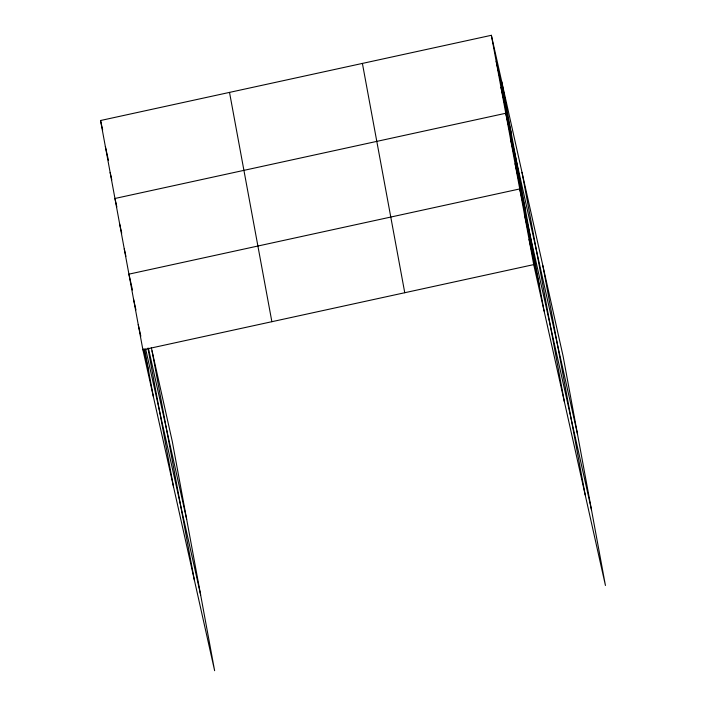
<?xml version="1.0" encoding="UTF-8"?>
<svg xmlns="http://www.w3.org/2000/svg" width="706" height="706" viewBox="0 0 706 706"><rect width="100%" height="100%" fill="white"/><g stroke="black" fill="none" stroke-linecap="round" stroke-linejoin="round"><path stroke-width="1.06" d="M151.322 347.67L172.273 441.391L214.633 670.7L142.903 349.823L100.552 120.514L491.367 35.3L563.097 356.177L605.448 585.486L533.727 264.609L491.367 35.3M142.903 349.823L533.727 264.609M496.168 61.29L506.564 107.78M500.969 87.279L511.365 133.769M577.499 434.146L505.77 113.26L114.946 198.483L116.843 206.929M510.429 138.491L520.825 184.981M515.089 163.713L525.485 210.203M591.478 509.811L519.748 188.934L128.924 274.149L132.472 289.998M524.408 214.156L534.804 260.655M529.068 239.378L539.463 285.877M100.552 120.514L102.67 130.028M105.353 146.504L108.415 160.244M110.145 172.493L111.804 179.889M148.428 348.243L186.675 519.36M119.605 223.705L121.732 233.209M124.265 248.927L125.924 256.322M145.674 349.073L200.654 595.026M133.584 299.37L135.949 309.943M138.244 324.592L140.847 336.224M143.68 348.905L148.639 371.091M542.852 265.632L585.212 494.941M522.008 172.343L564.359 401.643M501.763 81.799L544.123 311.099M362.399 63.425L404.759 292.725M229.521 92.398L271.872 321.698M152.037 350.847L194.388 580.155M147.907 348.129L173.535 486.866M144.562 349.02L153.299 396.313"/></g></svg>
